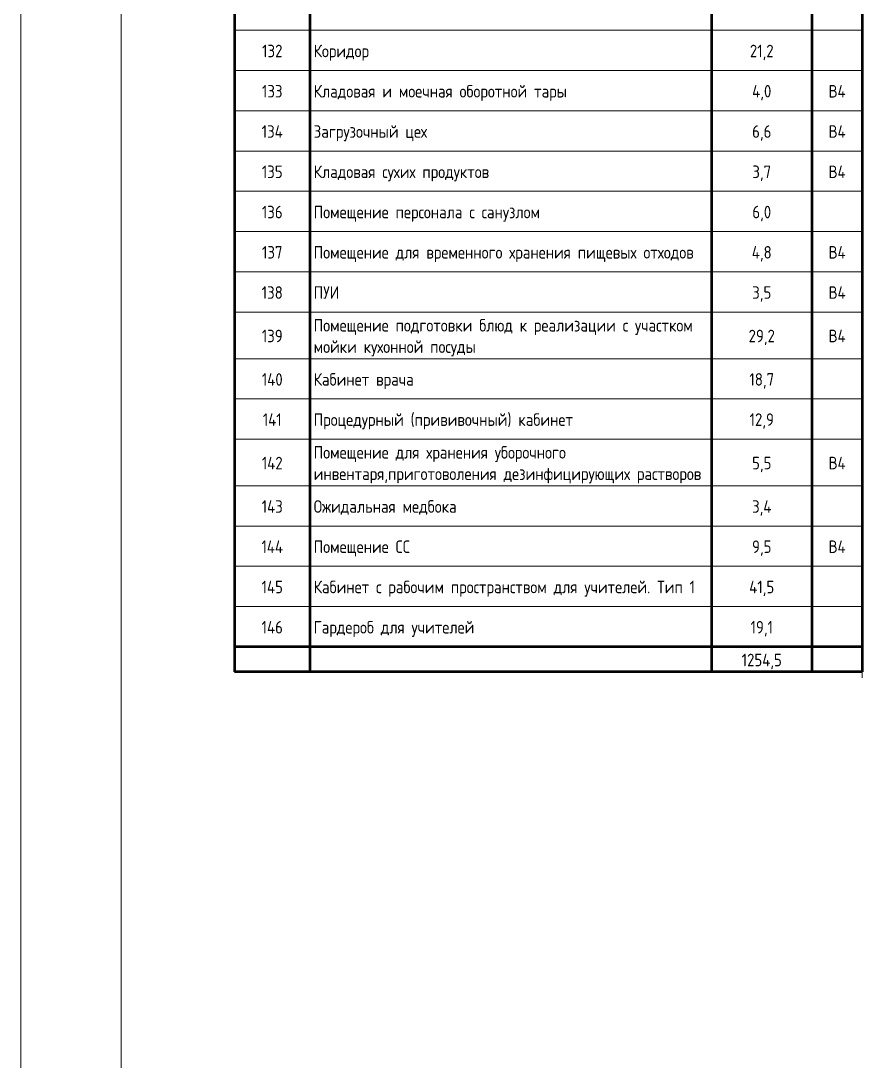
# Model space of a CAD drawing. Header units: millimetres. Extents: x -546 to 1681, y -650 to 1730.
# Drawn here: x 0.1 to 167.7, y 282.1 to 489.3 of the extents above; entities that cross this region are included whole.
import ezdxf

# ---------------------------------------------------------------- set-up
doc = ezdxf.new("R2010")
doc.units = ezdxf.units.MM
doc.layers.add('Графика', color=7, linetype='Continuous', lineweight=20)
doc.layers.add('Линии', color=7, linetype='Continuous', lineweight=9, true_color=0x00a600)
doc.styles.add('GOST Common_11', font='GOST_Common.ttf', dxfattribs={"width": 0.9, "height": 2.5})

msp = doc.modelspace()

# ---------------------------------------------------------------- linework, layer by layer
at = {"color": 7, "lineweight": 0}
for p, q in [((0.13, 840.99), (0.13, -0.01)), ((20.11, 588.94), (20.11, 4.99))]:
    msp.add_line(p, q, dxfattribs=at)
for points in [[(20.11, 835.99), (20.11, 4.99)], [(167.68, 525.34), (167.68, 358.42)], [(167.68, 525.34), (167.68, 505.27), (167.68, 497.27), (167.68, 489.23), (167.68, 481.23), (167.68, 473.19), (167.68, 465.18), (167.68, 457.18), (167.68, 449.14), (167.68, 441.14), (167.68, 431.87), (167.68, 423.83), (167.68, 415.82), (167.68, 406.55), (167.68, 398.51), (167.68, 390.51), (167.68, 382.51), (167.68, 374.46)], [(167.68, 371.46), (167.68, 363.42)]]:
    msp.add_lwpolyline(points, dxfattribs=at)
at = {"layer": 'Линии', "color": 7, "lineweight": 50}
for p, q in [((42.7, 756.03), (42.71, 359.61)), ((57.71, 495.43), (57.71, 487.41)), ((137.71, 495.43), (137.71, 487.41)), ((157.71, 495.43), (157.71, 487.41)), ((167.71, 495.43), (167.71, 359.61)), ((167.71, 495.43), (167.71, 487.41)), ((57.71, 487.41), (57.71, 479.39)), ((137.71, 487.41), (137.71, 479.39)), ((157.71, 487.41), (157.71, 479.39)), ((167.71, 487.41), (167.71, 479.39)), ((57.71, 479.39), (57.71, 471.37)), ((137.71, 479.39), (137.71, 471.37)), ((157.71, 479.39), (157.71, 471.37)), ((167.71, 479.39), (167.71, 471.37)), ((57.71, 471.37), (57.71, 463.35)), ((137.71, 471.37), (137.71, 463.35)), ((157.71, 471.37), (157.71, 463.35)), ((167.71, 471.37), (167.71, 463.35)), ((57.71, 463.35), (57.71, 455.34)), ((137.71, 463.35), (137.71, 455.34)), ((157.71, 463.35), (157.71, 455.34)), ((167.71, 463.35), (167.71, 455.34)), ((57.71, 455.34), (57.71, 447.32)), ((137.71, 455.34), (137.71, 447.32)), ((157.71, 455.34), (157.71, 447.32)), ((167.71, 455.34), (167.71, 447.32)), ((57.71, 447.32), (57.71, 439.3)), ((137.71, 447.32), (137.71, 439.3)), ((157.71, 447.32), (157.71, 439.3)), ((167.71, 447.32), (167.71, 439.3)), ((57.71, 439.3), (57.71, 431.28)), ((137.71, 439.3), (137.71, 431.28)), ((157.71, 439.3), (157.71, 431.28)), ((167.71, 439.3), (167.71, 431.28)), ((57.71, 431.28), (57.71, 422.01)), ((137.71, 431.28), (137.71, 422.01)), ((157.71, 431.28), (157.71, 422.01)), ((167.71, 431.28), (167.71, 422.01)), ((57.71, 422.01), (57.71, 413.99)), ((137.71, 422.01), (137.71, 413.99)), ((157.71, 422.01), (157.71, 413.99)), ((167.71, 422.01), (167.71, 413.99)), ((57.71, 413.99), (57.71, 405.97)), ((137.71, 413.99), (137.71, 405.97)), ((157.71, 413.99), (157.71, 405.97)), ((167.71, 413.99), (167.71, 405.97)), ((57.71, 405.97), (57.71, 396.7)), ((137.71, 405.97), (137.71, 396.7)), ((157.71, 405.97), (157.71, 396.7)), ((167.71, 405.97), (167.71, 396.7)), ((57.71, 396.7), (57.71, 388.68)), ((137.71, 396.7), (137.71, 388.68)), ((157.71, 396.7), (157.71, 388.68)), ((167.71, 396.7), (167.71, 388.68)), ((57.71, 388.68), (57.71, 380.66)), ((137.71, 388.68), (137.71, 380.66)), ((157.71, 388.68), (157.71, 380.66)), ((167.71, 388.68), (167.71, 380.66)), ((57.71, 380.66), (57.71, 372.64)), ((137.71, 380.66), (137.71, 372.64)), ((157.71, 380.66), (157.71, 372.64)), ((167.71, 380.66), (167.71, 372.64)), ((57.71, 372.64), (57.71, 364.62)), ((137.71, 372.64), (137.71, 364.62)), ((157.71, 372.64), (157.71, 364.62)), ((167.71, 372.64), (167.71, 364.62)), ((57.71, 364.62), (42.71, 364.62)), ((137.71, 364.62), (57.71, 364.62)), ((57.71, 364.62), (57.71, 359.61)), ((157.71, 364.62), (137.71, 364.62)), ((137.71, 364.62), (137.71, 359.61)), ((167.71, 364.62), (157.71, 364.62)), ((157.71, 364.62), (157.71, 359.61)), ((167.71, 364.62), (167.71, 359.61)), ((167.71, 359.61), (42.71, 359.61))]:
    msp.add_line(p, q, dxfattribs=at)
at = {"layer": 'Линии', "color": 7, "lineweight": 20}
for p, q in [((57.71, 487.41), (42.71, 487.41)), ((137.71, 487.41), (57.71, 487.41)), ((157.71, 487.41), (137.71, 487.41)), ((167.71, 487.41), (157.71, 487.41)), ((57.71, 479.39), (42.71, 479.39)), ((137.71, 479.39), (57.71, 479.39)), ((157.71, 479.39), (137.71, 479.39)), ((167.71, 479.39), (157.71, 479.39)), ((57.71, 471.37), (42.71, 471.37)), ((137.71, 471.37), (57.71, 471.37)), ((157.71, 471.37), (137.71, 471.37)), ((167.71, 471.37), (157.71, 471.37)), ((57.71, 463.35), (42.71, 463.35)), ((137.71, 463.35), (57.71, 463.35)), ((157.71, 463.35), (137.71, 463.35)), ((167.71, 463.35), (157.71, 463.35)), ((57.71, 455.34), (42.71, 455.34)), ((137.71, 455.34), (57.71, 455.34)), ((157.71, 455.34), (137.71, 455.34)), ((167.71, 455.34), (157.71, 455.34)), ((57.71, 447.32), (42.71, 447.32)), ((137.71, 447.32), (57.71, 447.32)), ((157.71, 447.32), (137.71, 447.32)), ((167.71, 447.32), (157.71, 447.32)), ((57.71, 439.3), (42.71, 439.3)), ((137.71, 439.3), (57.71, 439.3)), ((157.71, 439.3), (137.71, 439.3)), ((167.71, 439.3), (157.71, 439.3)), ((57.71, 431.28), (42.71, 431.28)), ((137.71, 431.28), (57.71, 431.28)), ((157.71, 431.28), (137.71, 431.28)), ((167.71, 431.28), (157.71, 431.28)), ((57.71, 422.01), (42.71, 422.01)), ((137.71, 422.01), (57.71, 422.01)), ((157.71, 422.01), (137.71, 422.01)), ((167.71, 422.01), (157.71, 422.01)), ((57.71, 413.99), (42.71, 413.99)), ((137.71, 413.99), (57.71, 413.99)), ((157.71, 413.99), (137.71, 413.99)), ((167.71, 413.99), (157.71, 413.99)), ((57.71, 405.97), (42.71, 405.97)), ((137.71, 405.97), (57.71, 405.97)), ((157.71, 405.97), (137.71, 405.97)), ((167.71, 405.97), (157.71, 405.97)), ((57.71, 396.7), (42.71, 396.7)), ((137.71, 396.7), (57.71, 396.7)), ((157.71, 396.7), (137.71, 396.7)), ((167.71, 396.7), (157.71, 396.7)), ((57.71, 388.68), (42.71, 388.68)), ((137.71, 388.68), (57.71, 388.68)), ((157.71, 388.68), (137.71, 388.68)), ((167.71, 388.68), (157.71, 388.68)), ((57.71, 380.66), (42.71, 380.66)), ((137.71, 380.66), (57.71, 380.66)), ((157.71, 380.66), (137.71, 380.66)), ((167.71, 380.66), (157.71, 380.66)), ((57.71, 372.64), (42.71, 372.64)), ((137.71, 372.64), (57.71, 372.64)), ((157.71, 372.64), (137.71, 372.64)), ((167.71, 372.64), (157.71, 372.64))]:
    msp.add_line(p, q, dxfattribs=at)

# ---------------------------------------------------------------- texts
at = {"color": 7, "char_height": 2.3788, "attachment_point": 1}
for insert in [(68.57, 414.94), (85.25, 414.94), (90.25, 414.94), (104.05, 414.94), (112.39, 414.94), (83.39, 410.71), (100.24, 410.71), (104.01, 410.71), (119.03, 410.71), (73.82, 406.43), (104.43, 406.43), (115.52, 406.43)]:
    msp.add_mtext('{\\fGOSTCommon|b0|i0|c0; }', dxfattribs=dict(at, insert=insert))
at = {"layer": 'Графика', "char_height": 2.5, "line_spacing_factor": 1.022761, "style": 'GOST Common_11'}
for s, insert, width, attachment_point in [('132', (50.21, 484.54), 5.0989, 2), ('Коридор', (58.46, 484.54), 13.3656, 1), ('21,2', (147.71, 484.54), 6.0341, 2), ('133', (50.21, 476.52), 5.0989, 2), ('Кладовая и моечная оборотной тары', (58.46, 476.52), 60.9751, 1), ('4,0', (147.71, 476.52), 4.948, 2), ('В4', (162.71, 476.52), 4.2842, 2), ('134', (50.21, 468.5), 5.3704, 2), ('Загрузочный цех', (58.46, 468.5), 27.9683, 1), ('6,6', (147.71, 468.5), 4.6765, 2), ('В4', (162.71, 468.5), 4.2842, 2), ('135', (50.21, 460.48), 5.0989, 2), ('Кладовая сухих продуктов', (58.46, 460.48), 44.1398, 1), ('3,7', (147.71, 460.48), 4.6765, 2), ('В4', (162.71, 460.48), 4.2842, 2), ('136', (50.21, 452.46), 5.0989, 2), ('Помещение персонала с санузлом', (58.46, 452.46), 54.9108, 1), ('6,0', (147.71, 452.46), 4.6765, 2), ('137', (50.21, 444.44), 5.0989, 2), ('Помещение для временного хранения пищевых отходов', (58.46, 444.44), 90.5122, 1), ('4,8', (147.71, 444.44), 4.948, 2), ('В4', (162.71, 444.44), 4.2842, 2), ('138', (50.21, 436.43), 5.0989, 2), ('ПУИ', (58.46, 436.43), 6.4264, 1), ('3,5', (147.71, 436.43), 4.6765, 2), ('В4', (162.71, 436.43), 4.2842, 2), ('Помещение подготовки блюд к реализации с участком мойки кухонной посуды', (58.46, 429.91), 79.25, 1), ('139', (50.21, 427.78), 5.0989, 2), ('29,2', (147.71, 427.78), 6.5471, 2), ('В4', (162.71, 427.78), 4.2842, 2), ('140', (50.21, 419.13), 5.3704, 2), ('Кабинет врача', (58.46, 419.13), 25.0116, 1), ('18,7', (147.71, 419.13), 6.0341, 2), ('141', (50.21, 411.12), 4.8575, 2), ('Процедурный (прививочный) кабинет', (58.46, 411.12), 60.1906, 1), ('12,9', (147.71, 411.12), 6.0341, 2), ('Помещение для хранения уборочного инвентаря,приготоволения дезинфицирующих растворов', (58.46, 404.6), 80.0732, 1), ('142', (50.21, 402.47), 5.3704, 2), ('5,5', (147.71, 402.47), 4.6765, 2), ('В4', (162.71, 402.47), 4.2842, 2), ('143', (50.21, 393.82), 5.3704, 2), ('Ожидальная медбока', (58.46, 393.82), 34.636, 1), ('3,4', (147.71, 393.82), 4.948, 2), ('144', (50.21, 385.81), 5.6419, 2), ('Помещение СС', (58.46, 385.81), 22.8694, 1), ('9,5', (147.71, 385.81), 4.6765, 2), ('В4', (162.71, 385.81), 4.2842, 2), ('145', (50.21, 377.79), 5.3704, 2), ('Кабинет с рабочим пространством для учителей. Тип 1', (58.46, 377.79), 90.6329, 1), ('41,5', (147.71, 377.79), 6.3057, 2), ('146', (50.21, 369.77), 5.3704, 2), ('Гардероб для учителей', (58.46, 369.77), 38.2263, 1), ('19,1', (147.71, 369.77), 5.5212, 2), ('1254,5', (147.71, 363.25), 10.0469, 2)]:
    msp.add_mtext(s, dxfattribs=dict(at, insert=insert, width=width, attachment_point=attachment_point))

doc.saveas('drawing.dxf')
